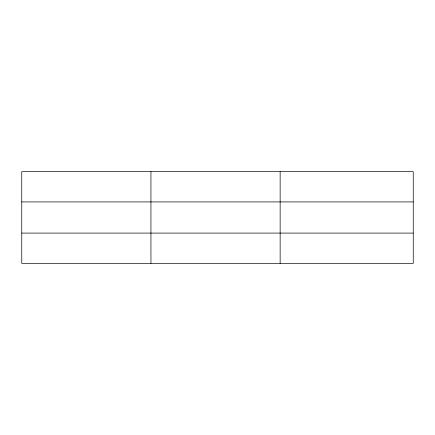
<?xml version="1.0" encoding="UTF-8"?>
<svg xmlns="http://www.w3.org/2000/svg" width="435" height="435" viewBox="0 0 435 435"><rect width="100%" height="100%" fill="white"/><g stroke="black" fill="none" stroke-linecap="round" stroke-linejoin="round"><path stroke-width="0.65" d="M150.945 263.333L150.945 171.667M280.14 263.333L280.14 171.667M413.25 233.084L413.25 263.333L21.75 263.333L21.75 171.667L413.25 171.667L413.25 233.084L21.75 233.084M21.75 201.916L413.25 201.916"/></g></svg>
